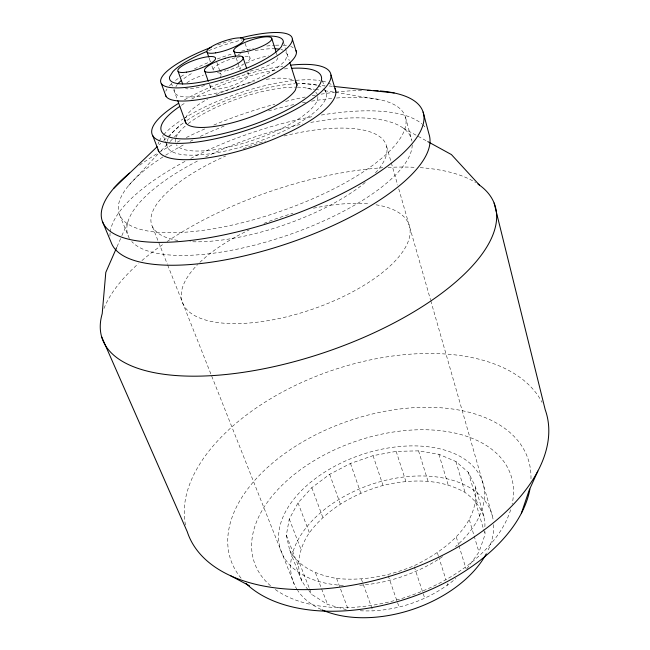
<?xml version="1.0" encoding="UTF-8"?>
<svg xmlns="http://www.w3.org/2000/svg" width="650" height="650" viewBox="0 0 650 650"><rect width="100%" height="100%" fill="white"/><g stroke="black" fill="none" stroke-linecap="round" stroke-linejoin="round"><path stroke-width="0.49" stroke-dasharray="3.25 2.44" d="M308.197 589.696C293.02 574.007 297.993 549.201 309.359 532.756C327.275 508.657 354.526 493.512 383.029 485.452C410.126 479.001 440.229 478.205 465.067 492.489C476.263 500.654 486.2 513.102 484.811 527.711M301.779 581.092L289.713 550.322L286.325 535.202L289.266 519.025L298.025 502.856L311.821 487.671L329.672 474.297L350.48 463.442L373.051 455.658L396.167 451.368L418.543 450.864L438.88 454.277L455.902 461.532L468.382 472.379L475.239 486.289L484.445 518.009M466.854 568.783L478.961 552.134L485.062 534.503L484.949 531.594M289.713 550.322C299.073 567.645 318.126 575.258 336.602 578.435C363.058 581.214 389.512 575.965 413.952 565.833C444.169 551.184 480.813 524.436 475.239 486.289M117.041 246.724L121.452 236.632M121.859 235.714L127.879 221.959M185.656 117.918L188.004 113.588A58.89 16.64 -18.8 0 1 207.805 99.011M175.882 86.791L177.361 84.321M128.554 185.664L158.202 153.757M161.021 150.849L169.479 142.123M170.186 141.399L173.704 137.768M174.411 137.036L179.343 131.95M159.315 144.69L160.794 143.325M163.751 140.595L180.765 124.897M360.262 610.764C394.461 612.503 429.772 600.551 455.918 578.459M302.055 83.566L318.069 84.996M322.075 85.353L325.073 85.621M329.079 85.979L333.036 86.344M307.531 88.27L314.535 89.286M315.534 89.432L320.539 90.163M324.545 90.74L334.547 92.194M335.546 92.341L380.461 99.816M308.783 590.484L311.699 594.392L327.584 604.435L347.563 610.017M403.195 128.115L427.757 141.594M285.902 52.211L287.446 54.901L285.594 59.735A59.605 15.454 -18.8 0 1 221.325 91.886A59.605 15.454 -18.8 0 1 174.33 89.375M119.519 214.679L128.221 235.966M152.466 226.728L167.302 264.136M167.668 265.07L294.312 584.383M286.325 535.202L298.22 565.63M299.569 563.258L309.124 587.787M309.489 588.729L311.699 594.392M289.266 519.025L300.909 549.161M315.502 572.934L327.584 604.435M298.025 502.856L309.359 532.756M163.719 136.906L165.108 140.611M165.457 141.537L167.903 148.013M336.602 578.435L348.164 609.342M311.821 487.671L322.814 517.416M171.397 83.289L172.404 86.044M173.745 89.708L177.474 99.897M361.376 579.134L373.002 611.284M329.672 474.297L340.316 503.969M209.276 84.126L210.576 87.831M350.48 463.442L360.774 493.131M209.089 57.907L210.364 61.587M211.965 66.186L213.557 70.785A19.427 4.924 -18.8 0 1 235.999 57.582M388.221 575.794L399.141 607.222M216.807 62.221L221.195 74.994M236.21 57.988L237.477 61.742M237.786 62.684L240.004 69.266A19.906 5.168 -18.5 0 1 242.783 65.723M373.051 455.658L383.029 485.452M414.269 566.792L424.775 598.358M247.837 71.922L248.454 73.783M245.172 43.493L247.309 49.969M247.618 50.887L250.063 58.289M396.167 451.368L405.852 481.358M437.385 552.874L438.303 555.75M438.612 556.709L445.941 579.694M447.159 583.521L447.769 585.439M276.388 52.975L276.989 54.868M283.335 41.868L285.098 47.45M285.391 48.384L289.234 60.572M418.543 450.864L427.993 481.122M456.308 537.087L458.656 544.733M458.949 545.683L465.985 568.62M322.441 80.73L324.163 86.409M325.317 90.188L326.471 93.974M438.88 454.277L448.159 484.859M469.332 519.813L473.858 535.023M474.142 535.974L478.961 552.134M455.902 461.532L465.067 492.489M468.382 472.379L477.523 503.726M475.686 502.45L483.356 528.678M483.641 529.653L485.062 534.503M386.604 146.38L391.032 161.842M391.308 162.809L397.662 185.031M398.767 188.898L430.495 299.772M430.771 300.747L492.351 515.986M405.454 117.228L411.548 139.384M297.082 589.526A104.918 65.821 -18.8 0 1 369.509 485.03A104.918 65.821 -18.8 0 1 493.293 520.731M493.659 524.68A104.918 65.821 -18.8 0 1 487.183 552.061M321.141 609.472A104.918 65.821 -18.8 0 1 297.619 590.354M343.338 585.423A106.543 64.261 -18.8 0 1 291.72 501.922A106.543 64.261 -18.8 0 1 443.089 449.637A106.543 64.261 -18.8 0 1 455.447 546.699M442.544 556.636A106.543 64.261 -18.8 0 1 359.71 585.26M270.538 585.772A135.484 81.868 -18.8 0 1 356.704 441.001A135.484 81.868 -18.8 0 1 512.102 504.205M510.64 509.771A135.484 81.868 -18.8 0 1 408.411 596.367A135.484 81.868 -18.8 0 1 275.031 589.314M241.069 578.151A156.983 93.551 -18.8 0 1 349.814 420.501A156.983 93.551 -18.8 0 1 530.92 480.261M376.033 204.807A119.763 48.693 -18.8 0 1 383.281 271.871A119.763 48.693 -18.8 0 1 229.149 323.505A119.763 48.693 -18.8 0 1 197.616 264.574M199.867 262.348A119.763 48.693 -18.8 0 1 249.194 229.905M263.973 223.381A119.763 48.693 -18.8 0 1 292.939 213.33M313.511 208.195A119.763 48.693 -18.8 0 1 369.769 204.002M185.494 525.021A189.093 106.844 -18.8 0 1 331.053 370.76A189.093 106.844 -18.8 0 1 542.019 402.358M103.984 308.482A207.366 84.963 -18.8 0 1 138.328 263.713M141.919 260.577A207.366 84.963 -18.8 0 1 163.646 243.904M167.123 241.524A207.366 84.963 -18.8 0 1 382.761 167.732M388.026 167.424A207.366 84.963 -18.8 0 1 416.398 167.399M420.201 167.635A207.366 84.963 -18.8 0 1 475.646 182.544M284.042 135.964A123.874 42.794 -18.8 0 1 374.985 173.347M365.219 182.479A123.874 42.794 -18.8 0 1 189.93 241.678M177.832 240.443A123.874 42.794 -18.8 0 1 225.696 155.968M243.271 148.72A123.874 42.794 -18.8 0 1 265.688 141.034M310.773 122.419A149.703 51.813 -18.8 0 1 411.954 141.164M412.222 144.95A149.703 51.813 -18.8 0 1 287.658 235.211A149.703 51.813 -18.8 0 1 131.755 241.516M129.456 238.42A149.703 51.813 -18.8 0 1 199.257 160.103M205.676 156.91A149.703 51.813 -18.8 0 1 302.664 123.987M109.98 236.015A167.887 58.199 -18.8 0 1 110.086 232.993M110.207 231.969A167.887 58.199 -18.8 0 1 186.266 160.745M190.759 158.405A167.887 58.199 -18.8 0 1 313.414 116.447M321.392 115.034A167.887 58.199 -18.8 0 1 421.761 123.833M422.557 124.532A167.887 58.199 -18.8 0 1 425.977 128.31M139.636 165.222A169.431 55.884 -18.8 0 1 158.364 152.823M159.266 152.271A169.431 55.884 -18.8 0 1 172.778 144.552M177.222 142.171A169.431 55.884 -18.8 0 1 181.732 139.839M186.306 137.54A169.431 55.884 -18.8 0 1 206.31 128.261M213.793 125.076A169.431 55.884 -18.8 0 1 274.828 104.211M285.651 101.4A169.431 55.884 -18.8 0 1 305.207 97.021M312.236 95.672A169.431 55.884 -18.8 0 1 316.233 94.965M321.197 94.153A169.431 55.884 -18.8 0 1 334.701 92.276M335.636 92.17A169.431 55.884 -18.8 0 1 362.009 90.366M336.513 98.012A151.076 49.749 -18.8 0 1 377.788 161.452A151.076 49.749 -18.8 0 1 165.921 232.692A151.076 49.749 -18.8 0 1 164.775 155.756M165.653 155.204A151.076 49.749 -18.8 0 1 183.82 144.69M190.206 141.359A151.076 49.749 -18.8 0 1 192.985 139.961M200.249 136.435A151.076 49.749 -18.8 0 1 224.754 125.799M268.564 110.923A151.076 49.749 -18.8 0 1 294.45 104.447M302.437 102.806A151.076 49.749 -18.8 0 1 305.5 102.229M311.577 101.156A151.076 49.749 -18.8 0 1 332.402 98.377M323.895 88.993A83.964 24.781 -18.8 0 1 256.173 142.293A83.964 24.781 -18.8 0 1 166.757 143.504M167.074 141.481A83.964 24.781 -18.8 0 1 168.431 138.117M168.927 137.231A83.964 24.781 -18.8 0 1 183.722 122.671M186.948 120.421A83.964 24.781 -18.8 0 1 295.425 83.736M296.408 83.688A83.964 24.781 -18.8 0 1 316.964 85.386M318.012 85.719A83.964 24.781 -18.8 0 1 323.099 88.311M317.817 96.558A74.953 22.116 -18.8 0 1 253.736 139.986A74.953 22.116 -18.8 0 1 176.329 144.771M175.289 142.066A74.953 22.116 -18.8 0 1 175.468 138.986M176.004 137.329A74.953 22.116 -18.8 0 1 187.525 124.174M188.207 123.646A74.953 22.116 -18.8 0 1 296.27 87.116M297.334 87.132A74.953 22.116 -18.8 0 1 312.658 90.033M315.738 92.178A74.953 22.116 -18.8 0 1 317.671 95.591M158.039 144.178A93.681 27.666 -18.8 0 1 158.868 141.903M159.242 141.115A93.681 27.666 -18.8 0 1 163.158 135.354M163.727 134.688A93.681 27.666 -18.8 0 1 182.983 119.031M183.852 118.479A93.681 27.666 -18.8 0 1 319.938 80.616M322.408 81.079A93.681 27.666 -18.8 0 1 327.356 82.517M328.226 82.875A93.681 27.666 -18.8 0 1 333.418 86.271M184.478 99.832A94.291 26.683 -18.8 0 1 282.856 66.129M181.423 105.3A84.508 23.904 -18.8 0 1 185.811 102.529M191.807 99.052A84.508 23.904 -18.8 0 1 276.575 69.989M284.391 68.941A84.508 23.904 -18.8 0 1 289.567 68.453M216.003 94.9A58.89 16.64 -18.8 0 1 254.329 81.672M266.24 79.349A58.89 16.64 -18.8 0 1 294.263 80.876M183.861 78.561A59.605 15.454 -18.8 0 1 193.318 72.491M238.184 54.429A59.605 15.454 -18.8 0 1 241.004 53.666M255.109 50.529A59.605 15.454 -18.8 0 1 274.162 48.75M280.906 49.498A59.605 15.454 -18.8 0 1 282.994 50.107M217.352 72.727A19.801 5.111 -19.1 0 1 220.342 76.659M204.644 85.434A19.801 5.111 -19.1 0 1 185.551 88.579M186.867 82.786A19.801 5.111 -19.1 0 1 203.491 75.075M246.805 72.914A20.296 5.371 -18.8 0 1 233.228 85.272L228.126 86.962A20.296 5.371 -18.8 0 1 212.453 83.663M277.899 57.712A19.906 5.168 -18.5 0 1 249.966 71.118M246.578 63.277A19.906 5.168 -18.5 0 1 268.515 55.933M244.969 56.209A19.427 4.924 -18.8 0 1 245.968 62.725M244.311 63.749A19.427 4.924 -18.8 0 1 227.045 70.46M226.102 70.679A19.427 4.924 -18.8 0 1 224.274 71.069M221.682 71.5A19.427 4.924 -18.8 0 1 219.716 71.711M236.917 57.362A19.427 4.924 -18.8 0 1 241.256 56.542M165.823 91.219A68.998 17.891 -18.8 0 1 167.009 88.944M169.431 85.881A68.998 17.891 -18.8 0 1 171.421 83.882M175.532 80.429A68.998 17.891 -18.8 0 1 180.018 77.236M180.83 76.692A68.998 17.891 -18.8 0 1 185.169 73.994M194.447 68.916A68.998 17.891 -18.8 0 1 210.917 61.449M217.287 58.955A68.998 17.891 -18.8 0 1 233.188 53.552M241.678 51.123A68.998 17.891 -18.8 0 1 253.362 48.319M266.776 46.028A68.998 17.891 -18.8 0 1 274.552 45.289M275.502 45.24A68.998 17.891 -18.8 0 1 279.963 45.142M283.205 45.264A68.998 17.891 -18.8 0 1 287.072 45.687M290.713 46.54A68.998 17.891 -18.8 0 1 293.142 47.572M217.726 44.939A69.355 17.29 -18.8 0 1 233.764 39.812M208.682 50.676A59.922 14.926 -18.8 0 1 242.409 39.837"/><path stroke-width="0.97" d="M289.827 62.465L296.985 85.158L295.262 90.277A58.89 16.64 -18.8 0 1 233.496 122.468A58.89 16.64 -18.8 0 1 184.998 119.852M521.365 513.281L529.116 490.384L537.859 471.087M116.634 247.642L105.796 272.407L102.204 313.698A207.366 84.963 -18.8 0 0 327.803 351.374A207.366 84.963 -18.8 0 0 477.977 184.048M113.482 188.622L157.178 146.705M334.011 86.442L394.176 92.958M230.766 575.851L249.454 585.796M427.757 141.594L451.433 154.586L479.456 185.088M101.636 336.798L187.281 531.789A189.093 106.844 -18.8 0 0 401.148 572.626A189.093 106.844 -18.8 0 0 545.204 409.703L494.098 203.003M102.375 221.357L111.247 242.621A167.887 58.199 -18.8 0 0 288.933 243.076A167.887 58.199 -18.8 0 0 429.049 134.298L423.109 112.044M152.807 135.785L158.803 151.515M161.289 83.509L166.026 96.322M177.816 100.831L185.998 123.191M178.108 71.451L182.691 84.118M204.726 71.142L208.301 81.339M207.171 52.382L208.772 56.989M233.683 50.472L235.576 56.103M242.873 57.054L246.594 68.209M271.846 38.756A20.061 4.907 -18.5 0 1 243.149 52.146A20.061 4.907 -18.5 0 1 243.287 43.168A20.061 4.907 -18.5 0 1 271.846 38.756L276.088 52.024M292.378 39.211L296.441 52.268M330.972 75.075L335.814 91.187M486.265 553.816A104.918 65.821 -18.8 0 1 322.083 609.895M529.913 489.084A156.983 93.551 -18.8 0 1 407.591 598.471A156.983 93.551 -18.8 0 1 245.871 583.351M380.201 90.951A169.431 55.884 -18.8 0 1 381.314 170.552A169.431 55.884 -18.8 0 1 162.037 242.377A169.431 55.884 -18.8 0 1 129.537 173.054M367.616 90.35A169.431 55.884 -18.8 0 1 370.849 90.415M374.026 90.537A169.431 55.884 -18.8 0 1 378.17 90.789M335.043 88.579A93.681 27.666 -18.8 0 1 257.213 145.389A93.681 27.666 -18.8 0 1 158.039 149.857M290.859 65.122A94.291 26.683 -18.8 0 1 312.536 98.857A94.291 26.683 -18.8 0 1 182.032 143.325A94.291 26.683 -18.8 0 1 178.352 103.456M291.566 68.315A84.508 23.904 -18.8 0 1 303.501 100.1A84.508 23.904 -18.8 0 1 189.938 138.799A84.508 23.904 -18.8 0 1 179.766 106.413M295.579 81.957A58.89 16.64 -18.8 0 1 296.985 85.158M177.913 83.712A59.605 15.454 -18.8 0 1 181.342 80.535M275.186 48.782A59.605 15.454 -18.8 0 1 278.907 49.132M296.075 50.562A68.998 17.891 -18.8 0 1 236.047 90.228A68.998 17.891 -18.8 0 1 165.393 94.713M240.524 37.976A69.355 17.29 -18.8 0 1 281.287 52.934A69.355 17.29 -18.8 0 1 172.404 87.742A69.355 17.29 -18.8 0 1 211.193 47.352M206.879 51.423A59.922 14.926 -18.8 0 0 172.778 71.728L169.683 76.668A59.922 14.926 -18.8 0 0 216.702 78.553A59.922 14.926 -18.8 0 0 281.426 46.589L283.335 41.868A59.922 14.926 -18.8 0 0 243.376 39.609M225.306 58.305L220.318 59.962A20.426 5.143 -18.8 0 0 204.474 70.59A20.426 5.143 -18.8 0 0 222.316 70.046L227.451 68.339A20.426 5.143 -18.8 0 0 243.23 57.712A20.426 5.143 -18.8 0 0 225.306 58.305M186.469 72.142A19.931 4.891 -19.1 0 0 215.564 58.63A19.931 4.891 -19.1 0 0 188.029 62.717A19.931 4.891 -19.1 0 0 186.469 72.142M215.662 52.869A19.573 4.68 -18.8 0 0 243.945 39.796A19.573 4.68 -18.8 0 0 216.482 44.078A19.573 4.68 -18.8 0 0 215.662 52.869"/></g></svg>
